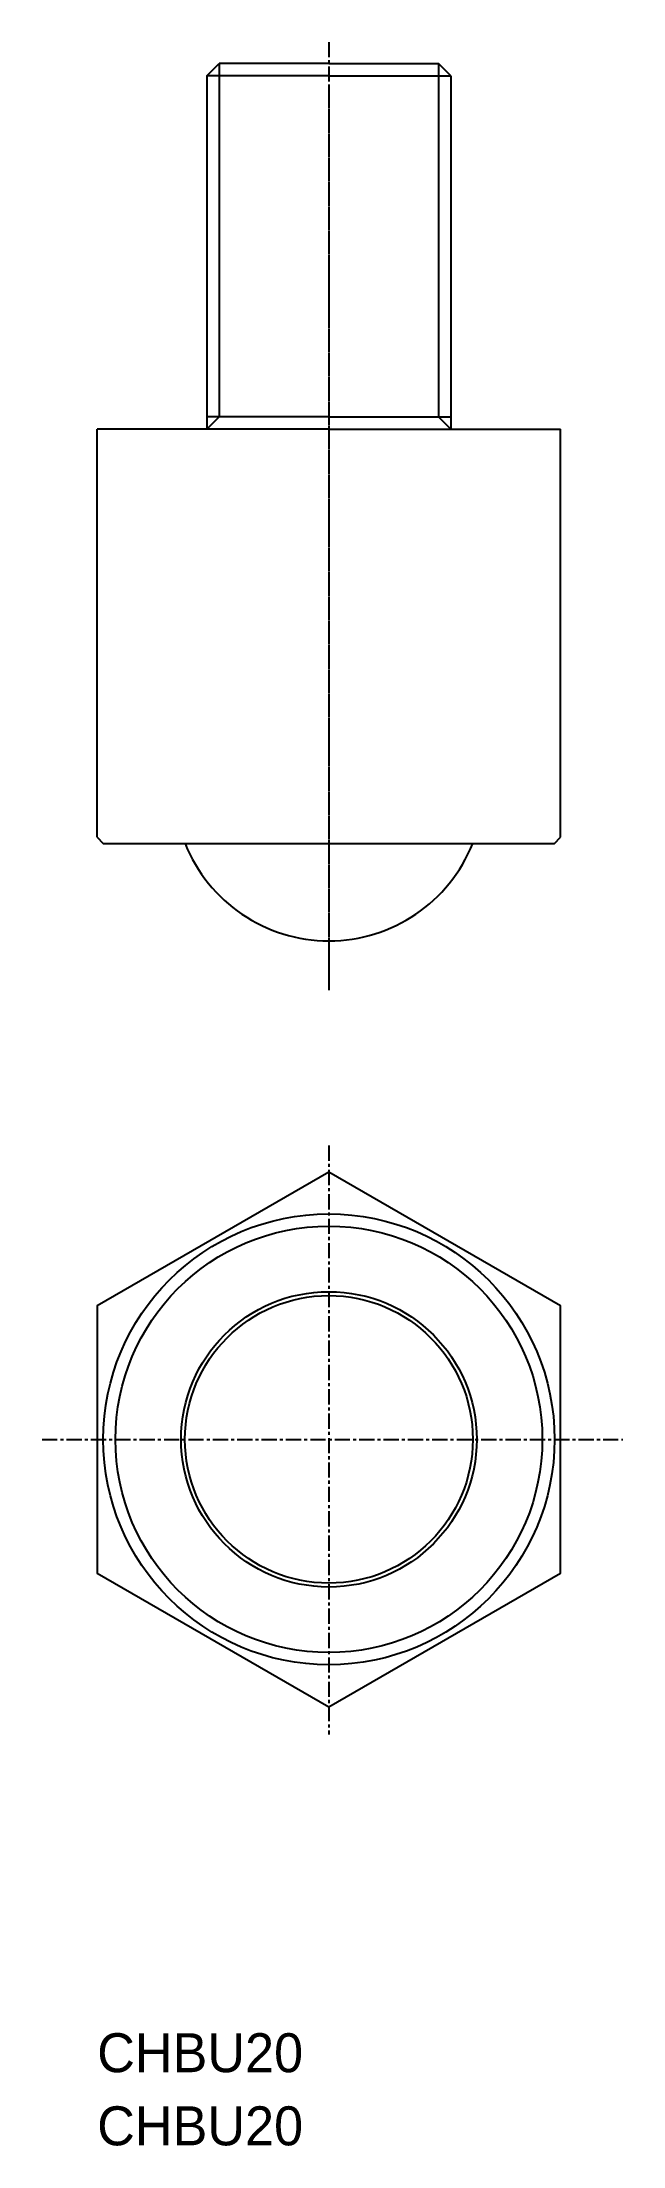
# Model space of a CAD drawing. Extents: x -3643 to -3595, y -801 to -628.
import ezdxf

# ---------------------------------------------------------------- set-up
doc = ezdxf.new("R2010")
doc.units = 0
doc.linetypes.add('CENTER', pattern=[2, 1.25, -0.25, 0.25, -0.25])
doc.layers.get('0').update_dxf_attribs({"linetype": 'CONTINUOUS'})
doc.layers.add('CENTER', color=1, linetype='CENTER')

msp = doc.modelspace()

# ---------------------------------------------------------------- linework, layer by layer
at = {"color": 7, "linetype": 'CONTINUOUS'}
for p, q in [((-3629.34, -631.23), (-3628.34, -630.23)), ((-3629.34, -631.23), (-3629.34, -660.23)), ((-3619.34, -631.23), (-3629.34, -631.23)), ((-3619.34, -630.23), (-3628.34, -630.23)), ((-3619.34, -630.23), (-3610.34, -630.23)), ((-3619.34, -631.23), (-3609.34, -631.23)), ((-3609.34, -631.23), (-3610.34, -630.23)), ((-3609.34, -631.23), (-3609.34, -660.23)), ((-3619.34, -659.23), (-3629.34, -659.23)), ((-3619.34, -659.23), (-3609.34, -659.23)), ((-3638.34, -693.73), (-3638.34, -660.23)), ((-3619.34, -660.23), (-3638.34, -660.23)), ((-3619.34, -660.23), (-3600.34, -660.23)), ((-3600.34, -693.73), (-3600.34, -660.23)), ((-3638.34, -693.73), (-3637.84, -694.23)), ((-3600.84, -694.23), (-3600.34, -693.73)), ((-3637.84, -694.23), (-3600.84, -694.23))]:
    msp.add_line(p, q, dxfattribs=at)
at = {"color": 3, "linetype": 'CONTINUOUS'}
for p, q in [((-3628.34, -630.23), (-3628.34, -659.23)), ((-3610.34, -630.23), (-3610.34, -659.23)), ((-3629.34, -660.23), (-3628.34, -659.23)), ((-3609.34, -660.23), (-3610.34, -659.23))]:
    msp.add_line(p, q, dxfattribs=at)
at = {"color": 7, "linetype": 'CONTINUOUS'}
msp.add_lwpolyline([(-3619.34, -765.08), (-3600.34, -754.11), (-3600.34, -732.17), (-3619.34, -721.2), (-3638.34, -732.17), (-3638.34, -754.11)], close=True, dxfattribs=at)
for radius in [18.5, 17.5, 12.12, 11.8]:
    msp.add_circle((-3619.34, -743.14), radius, dxfattribs=at)
for start, end in [(201.7205, 270), (270, 338.2795)]:
    msp.add_arc((-3619.34, -689.53), 12.7, start, end, dxfattribs=at)
at = {"layer": 'CENTER', "color": 1, "linetype": 'CENTER'}
for p, q in [((-3619.34, -628.46), (-3619.34, -706.27)), ((-3619.34, -632.16), (-3619.34, -706.27)), ((-3619.34, -719.03), (-3619.34, -767.36)), ((-3642.86, -743.14), (-3595.23, -743.14))]:
    msp.add_line(p, q, dxfattribs=at)

# ---------------------------------------------------------------- texts
at = {"color": 7, "linetype": 'CONTINUOUS'}
for p in [(-3638.34, -795.08), (-3638.34, -801.08)]:
    msp.add_text('CHBU20', height=3.2, dxfattribs=at).set_placement(p)

doc.saveas('drawing.dxf')
